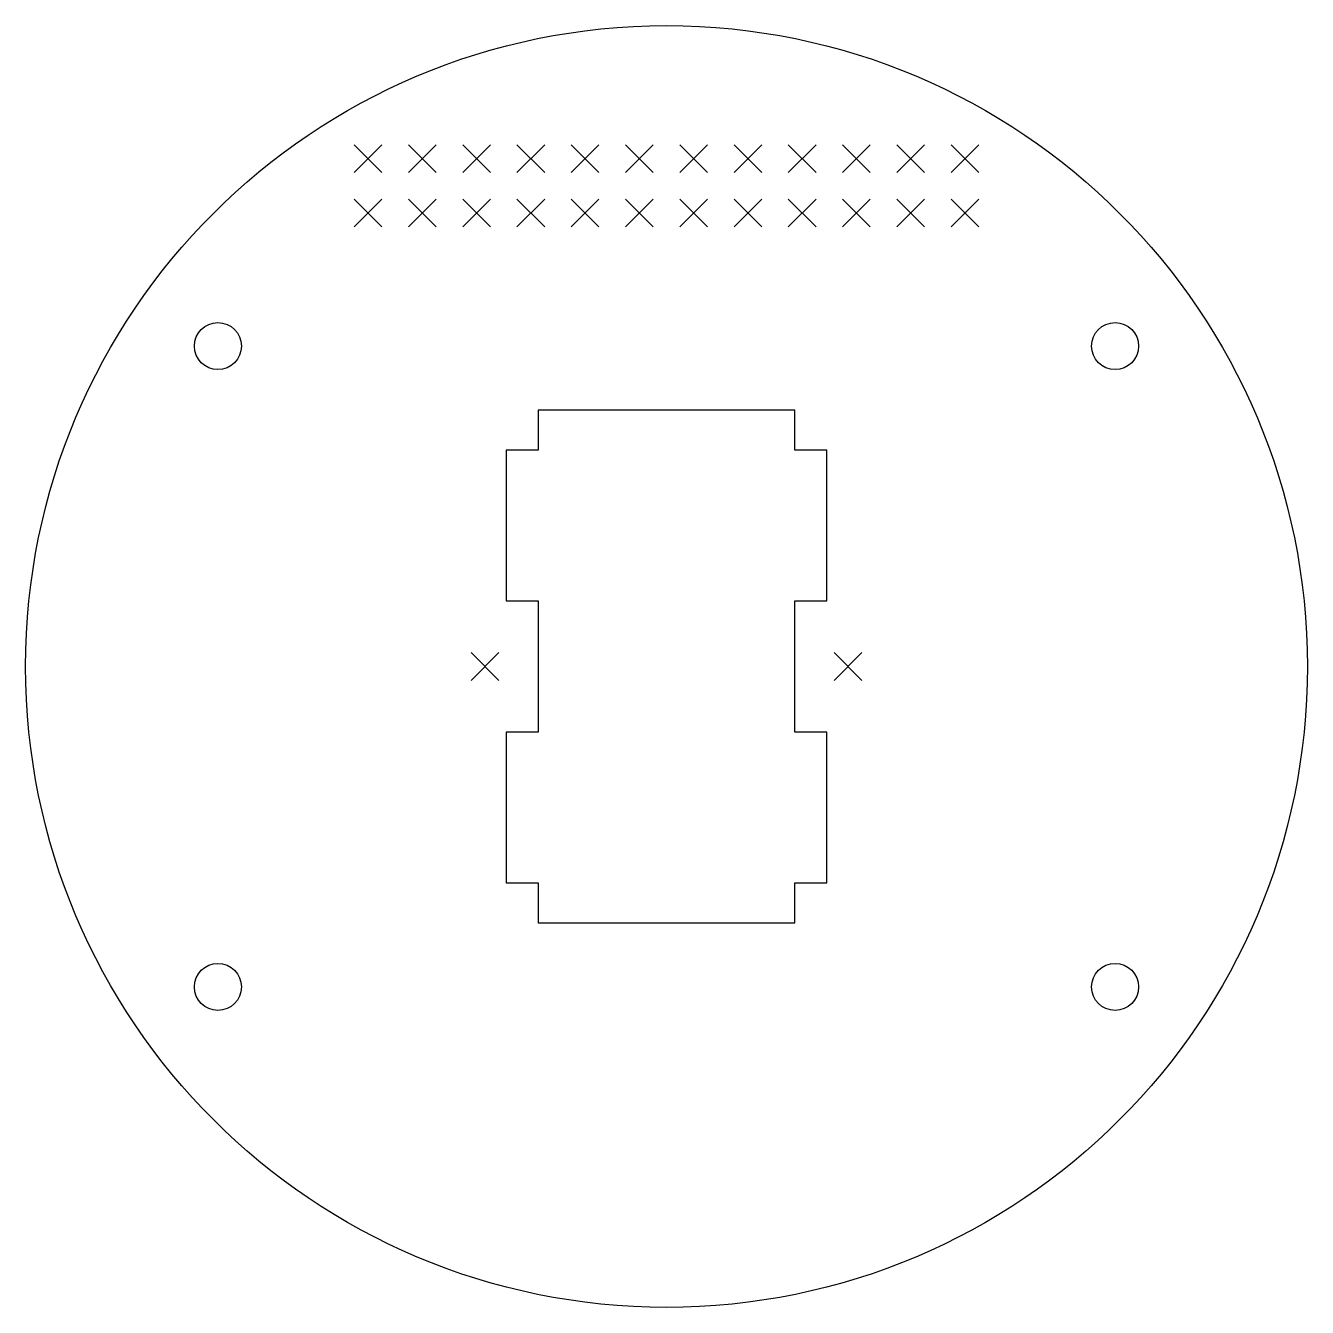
# Model space of a CAD drawing. Header units: millimetres. Extents: x -30 to 30, y -30 to 30.
import ezdxf

# ---------------------------------------------------------------- set-up
doc = ezdxf.new("R2010")
doc.units = ezdxf.units.MM
doc.header["$PDMODE"] = 3
doc.header["$PDSIZE"] = 0.65
for name, color, linetype in [('BOARD_OUTLINE', 7, 'Continuous'), ('CUTOUT', 1, 'Continuous'), ('HALL_CENTERS', 6, 'Continuous'), ('MOUNT_HOLE', 3, 'Continuous'), ('POGO_CENTERS', 4, 'Continuous')]:
    doc.layers.add(name, color=color, linetype=linetype)

msp = doc.modelspace()

# ---------------------------------------------------------------- linework, layer by layer
at = {"layer": 'BOARD_OUTLINE'}
msp.add_circle((0, 0), 30, dxfattribs=at)
at = {"layer": 'CUTOUT'}
msp.add_lwpolyline([(-6, -12), (6, -12), (6, -10.12), (7.5, -10.12), (7.5, -3.08), (6, -3.08), (6, 3.08), (7.5, 3.08), (7.5, 10.12), (6, 10.12), (6, 12), (-6, 12), (-6, 10.12), (-7.5, 10.12), (-7.5, 3.08), (-6, 3.08), (-6, -3.08), (-7.5, -3.08), (-7.5, -10.12), (-6, -10.12)], close=True, dxfattribs=at)
at = {"layer": 'HALL_CENTERS'}
for p in [(-8.5, 0), (8.5, 0)]:
    msp.add_point(p, dxfattribs=at)
at = {"layer": 'MOUNT_HOLE'}
for centre in [(-21, 15), (21, 15), (-21, -15), (21, -15)]:
    msp.add_circle(centre, 1.1, dxfattribs=at)
at = {"layer": 'POGO_CENTERS'}
for p in [(-13.97, 23.77), (-11.43, 23.77), (-8.89, 23.77), (-6.35, 23.77), (-3.81, 23.77), (-1.27, 23.77), (1.27, 23.77), (3.81, 23.77), (6.35, 23.77), (8.89, 23.77), (11.43, 23.77), (13.97, 23.77), (-13.97, 21.23), (-11.43, 21.23), (-8.89, 21.23), (-6.35, 21.23), (-3.81, 21.23), (-1.27, 21.23), (1.27, 21.23), (3.81, 21.23), (6.35, 21.23), (8.89, 21.23), (11.43, 21.23), (13.97, 21.23)]:
    msp.add_point(p, dxfattribs=at)

doc.saveas('drawing.dxf')
